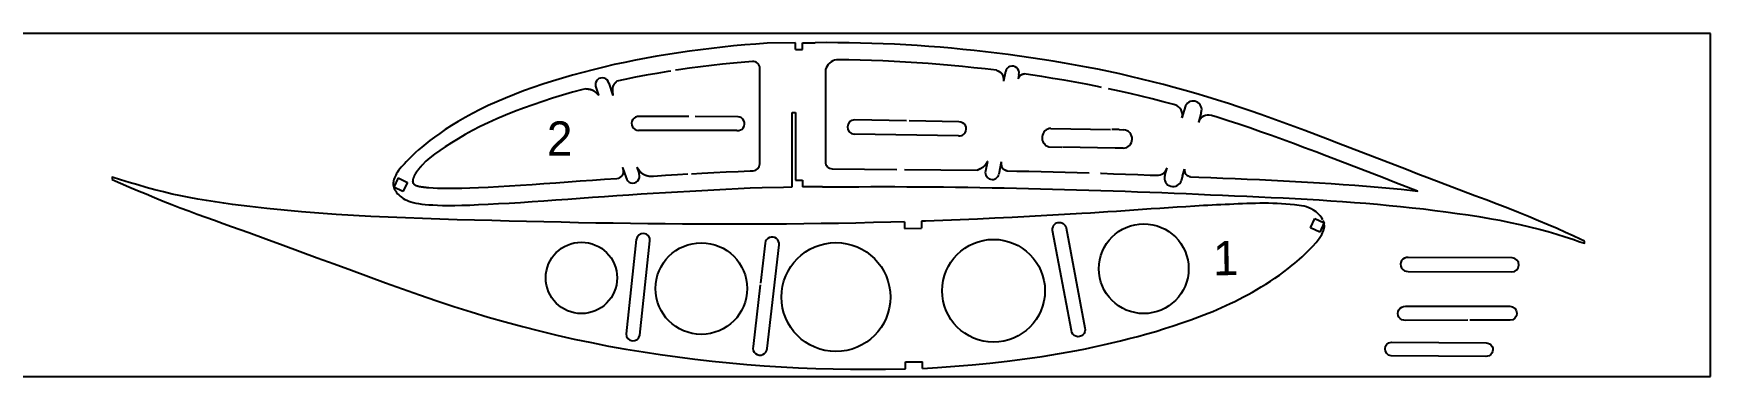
# Model space of a CAD drawing. Header units: millimetres. Extents: x 86 to 1086, y 46 to 146.
# Drawn here: x 596.7 to 1085.6, y 46.3 to 146.3 of the extents above; entities that cross this region are included whole.
import ezdxf

# ---------------------------------------------------------------- set-up
doc = ezdxf.new("R2010")
doc.units = ezdxf.units.MM
doc.layers.add('7', color=7, linetype='Continuous')
doc.styles.add('样式_4', font='txt', dxfattribs={"height": 10})

msp = doc.modelspace()

# ---------------------------------------------------------------- linework, layer by layer
for p, q in [((1085.55, 146.31), (85.58, 146.31)), ((818.85, 141.64), (818.85, 143.64)), ((820.85, 141.64), (820.85, 143.64)), ((820.85, 143.64), (824.55, 143.64)), ((1085.55, 46.31), (1085.55, 146.31)), ((818.85, 141.64), (820.85, 141.64)), ((817.85, 101.56), (817.85, 123.24)), ((817.85, 123.24), (818.85, 123.24)), ((818.85, 123.24), (818.85, 103.57)), ((703.01, 104.2), (701.71, 101.49)), ((818.85, 103.57), (820.85, 103.57)), ((820.85, 103.57), (820.85, 101.57)), ((815.37, 101.52), (817.85, 101.57)), ((826.74, 101.57), (820.85, 101.58)), ((850.58, 91.44), (850.59, 89.48)), ((850.59, 89.48), (855.59, 89.52)), ((855.57, 91.58), (855.59, 89.52)), ((850.86, 50.59), (855.86, 50.62)), ((850.87, 48.57), (850.86, 50.59)), ((855.87, 48.62), (855.86, 50.62)), ((85.55, 46.31), (1085.55, 46.31))]:
    msp.add_line(p, q)
at = {"color": 0}
for p, q in [((880.05, 135.22), (879.49, 132.42)), ((883.96, 134.39), (883.71, 133.12)), ((760.55, 130.94), (761.41, 128.35)), ((764.42, 131.86), (765.63, 128.24)), ((801.77, 118.01), (773.12, 118.04)), ((787.71, 122.1), (773.28, 122.14)), ((802.13, 122.06), (789.6, 122.09)), ((851.24, 120.82), (836.04, 121.1)), ((866.43, 120.54), (852, 120.81)), ((866.31, 116.44), (835.92, 117)), ((874.77, 108.97), (874.2, 106.15)), ((878.83, 108.9), (878.11, 105.32)), ((703.01, 104.2), (705.71, 102.9)), ((705.71, 102.9), (704.42, 100.2)), ((768.42, 107.29), (769.44, 104.24)), ((772.6, 107.36), (773.27, 105.35)), ((704.42, 100.2), (701.71, 101.49))]:
    msp.add_line(p, q, dxfattribs=at)
at = {"color": 7}
for p, q in [((932.52, 125.25), (931.5, 121.76)), ((937.11, 123.28), (936.3, 120.39)), ((913.21, 118.28), (911.02, 118.32)), ((892.73, 113.29), (896.43, 113.22)), ((914.39, 112.86), (912, 112.91)), ((926.51, 104.87), (927.18, 107.12)), ((931.66, 104.67), (932.27, 106.73))]:
    msp.add_line(p, q, dxfattribs=at)
at = {"color": 3}
for p, q in [((968.98, 89.68), (970.25, 92.4)), ((971.69, 88.41), (968.98, 89.68)), ((970.25, 92.4), (972.97, 91.12)), ((972.95, 91.16), (971.66, 88.42))]:
    msp.add_line(p, q, dxfattribs=at)
for points in [[(772.44, 86.21), (769.47, 58.72, 0.901358), (773.45, 58.34), (776.42, 85.83, 1), (772.43, 86.18)], [(893.8, 88.82, -1), (897.72, 89.63), (903.19, 60.49, -1.103481), (899.26, 59.71), (893.8, 88.85)], [(808.57, 73.05), (806.48, 55.02, 1.103481), (810.54, 54.5), (814.05, 84.69)], [(814.04, 84.65, 1), (809.98, 85.21), (808.63, 73.55)], [(1027.62, 76.82, 1), (1027.73, 80.9), (997.48, 81.02, 1.103481), (997.42, 76.94), (1027.66, 76.82)], [(1014.87, 62.68), (996.72, 62.67, -1.103481), (996.67, 66.77), (1027.07, 66.78)], [(1027.03, 66.78, -1), (1027.12, 62.68), (1015.38, 62.68)], [(1020.1, 52.13), (992.45, 52.34, -0.901358), (992.53, 56.34), (1020.18, 56.13, -1), (1020.07, 52.13)]]:
    msp.add_lwpolyline(points, format="xyb", dxfattribs=at)
at = {"color": 0}
for points in [[(766.73, 132.39, 0), (766.71, 132.37, 0), (766.69, 132.35, 0), (766.67, 132.33, 0), (766.65, 132.31, 0), (766.63, 132.28, 0), (766.61, 132.26, 0), (766.59, 132.24, 0), (766.57, 132.22, 0), (766.55, 132.2, 0), (766.53, 132.18, 0), (766.51, 132.16, 0), (766.49, 132.14, 0), (766.47, 132.11, 0), (766.45, 132.09, 0), (766.43, 132.07, 0), (766.41, 132.05, 0), (766.39, 132.03, 0), (766.37, 132.01, 0), (766.35, 131.99, 0), (766.33, 131.96, 0), (766.31, 131.94, 0), (766.29, 131.92, 0), (766.27, 131.9, 0), (766.25, 131.88, 0), (766.23, 131.86, 0), (766.21, 131.83, 0), (766.19, 131.81, 0), (766.18, 131.79, 0), (766.16, 131.77, 0), (766.14, 131.75, 0), (766.12, 131.72, 0), (766.1, 131.7, 0), (766.09, 131.68, 0), (766.07, 131.66, 0), (766.05, 131.64, 0), (766.03, 131.61, 0), (766.02, 131.59, 0), (766, 131.57, 0), (765.98, 131.55, 0), (765.97, 131.52, 0), (765.95, 131.5, 0), (765.93, 131.48, 0), (765.92, 131.45, 0), (765.9, 131.43, 0), (765.89, 131.41, 0), (765.87, 131.39, 0), (765.86, 131.36, 0), (765.84, 131.34, 0), (765.83, 131.32, 0), (765.81, 131.29, 0), (765.8, 131.27, 0), (765.79, 131.24, 0), (765.77, 131.22, 0), (765.76, 131.2, 0), (765.75, 131.17, 0), (765.74, 131.15, 0), (765.72, 131.12, 0), (765.71, 131.1, 0), (765.7, 131.08, 0), (765.69, 131.05, 0), (765.68, 131.03, 0), (765.67, 131, 0), (765.66, 130.98, 0), (765.65, 130.95, 0), (765.64, 130.93, 0), (765.63, 130.9, 0), (765.62, 130.88, 0), (765.61, 130.85, 0), (765.6, 130.82, 0), (765.6, 130.8, 0), (765.59, 130.77, 0), (765.58, 130.75, 0), (765.57, 130.72, 0), (765.57, 130.69, 0), (765.56, 130.67, 0), (765.55, 130.64, 0), (765.55, 130.62, 0), (765.54, 130.59, 0), (765.53, 130.56, 0), (765.53, 130.54, 0), (765.52, 130.51, 0), (765.52, 130.48, 0), (765.51, 130.46, 0), (765.51, 130.43, 0), (765.51, 130.4, 0), (765.5, 130.37, 0), (765.5, 130.35, 0), (765.49, 130.32, 0), (765.49, 130.29, 0), (765.49, 130.26, 0), (765.49, 130.24, 0), (765.48, 130.21, 0), (765.48, 130.18, 0), (765.48, 130.15, 0), (765.48, 130.13, 0), (765.47, 130.1, 0), (765.47, 130.07, 0), (765.47, 130.04, 0), (765.47, 130.01, 0), (765.47, 129.99, 0), (765.47, 129.96, 0), (765.47, 129.93, 0), (765.47, 129.9, 0), (765.47, 129.87, 0), (765.47, 129.84, 0), (765.47, 129.81, 0), (765.47, 129.79, 0), (765.47, 129.76, 0), (765.47, 129.73, 0), (765.47, 129.7, 0), (765.47, 129.67, 0), (765.47, 129.64, 0), (765.47, 129.61, 0), (765.47, 129.58, 0), (765.47, 129.55, 0), (765.47, 129.52, 0), (765.48, 129.5, 0), (765.48, 129.47, 0), (765.48, 129.44, 0), (765.48, 129.41, 0), (765.48, 129.38, 0), (765.49, 129.35, 0), (765.49, 129.32, 0), (765.49, 129.29, 0), (765.49, 129.26, 0), (765.5, 129.23, 0), (765.5, 129.2, 0), (765.5, 129.17, 0), (765.5, 129.14, 0), (765.51, 129.11, 0), (765.51, 129.08, 0), (765.51, 129.05, 0), (765.52, 129.02, 0), (765.52, 128.99, 0), (765.52, 128.96, 0), (765.53, 128.93, 0), (765.53, 128.9, 0), (765.53, 128.87, 0), (765.54, 128.84, 0), (765.54, 128.81, 0), (765.55, 128.78, 0), (765.55, 128.75, 0), (765.55, 128.72, 0), (765.56, 128.69, 0), (765.56, 128.66, 0), (765.57, 128.63, 0), (765.57, 128.6, 0), (765.58, 128.57, 0), (765.58, 128.54, 0), (765.58, 128.51, 0), (765.59, 128.48, 0), (765.59, 128.45, 0), (765.6, 128.42, 0), (765.6, 128.39, 0), (765.61, 128.36, 0), (765.61, 128.33, 0), (765.61, 128.3, 0), (765.62, 128.27, 0), (765.62, 128.24, 0)], [(877.44, 135.59, 0), (877.47, 135.58, 0), (877.49, 135.57, 0), (877.52, 135.56, 0), (877.54, 135.55, 0), (877.57, 135.54, 0), (877.59, 135.52, 0), (877.62, 135.51, 0), (877.64, 135.5, 0), (877.67, 135.49, 0), (877.69, 135.48, 0), (877.72, 135.47, 0), (877.74, 135.46, 0), (877.77, 135.44, 0), (877.79, 135.43, 0), (877.82, 135.42, 0), (877.84, 135.41, 0), (877.87, 135.4, 0), (877.89, 135.39, 0), (877.92, 135.37, 0), (877.94, 135.36, 0), (877.97, 135.35, 0), (877.99, 135.34, 0), (878.02, 135.33, 0), (878.04, 135.31, 0), (878.06, 135.3, 0), (878.09, 135.29, 0), (878.11, 135.28, 0), (878.14, 135.27, 0), (878.16, 135.25, 0), (878.18, 135.24, 0), (878.21, 135.23, 0), (878.23, 135.22, 0), (878.24, 135.2, 0), (878.27, 135.19, 0), (878.29, 135.18, 0), (878.31, 135.16, 0), (878.33, 135.15, 0), (878.36, 135.14, 0), (878.38, 135.12, 0), (878.4, 135.11, 0), (878.42, 135.1, 0), (878.45, 135.08, 0), (878.47, 135.07, 0), (878.49, 135.05, 0), (878.51, 135.04, 0), (878.53, 135.03, 0), (878.55, 135.01, 0), (878.57, 135, 0), (878.59, 134.98, 0), (878.61, 134.97, 0), (878.63, 134.95, 0), (878.65, 134.94, 0), (878.67, 134.92, 0), (878.69, 134.91, 0), (878.71, 134.89, 0), (878.73, 134.87, 0), (878.75, 134.86, 0), (878.77, 134.84, 0), (878.79, 134.83, 0), (878.8, 134.81, 0), (878.82, 134.79, 0), (878.84, 134.78, 0), (878.86, 134.76, 0), (878.87, 134.74, 0), (878.89, 134.72, 0), (878.9, 134.71, 0), (878.91, 134.69, 0), (878.93, 134.67, 0), (878.95, 134.65, 0), (878.96, 134.63, 0), (878.98, 134.62, 0), (878.99, 134.6, 0), (879, 134.58, 0), (879.02, 134.56, 0), (879.03, 134.54, 0), (879.05, 134.52, 0), (879.06, 134.5, 0), (879.07, 134.48, 0), (879.09, 134.46, 0), (879.1, 134.44, 0), (879.11, 134.42, 0), (879.12, 134.4, 0), (879.13, 134.38, 0), (879.15, 134.35, 0), (879.16, 134.33, 0), (879.17, 134.31, 0), (879.18, 134.29, 0), (879.19, 134.27, 0), (879.2, 134.25, 0), (879.21, 134.22, 0), (879.21, 134.2, 0), (879.22, 134.18, 0), (879.23, 134.16, 0), (879.24, 134.13, 0), (879.25, 134.11, 0), (879.26, 134.09, 0), (879.26, 134.06, 0), (879.27, 134.04, 0), (879.28, 134.02, 0), (879.29, 133.99, 0), (879.3, 133.97, 0), (879.3, 133.94, 0), (879.31, 133.92, 0), (879.32, 133.9, 0), (879.32, 133.87, 0), (879.33, 133.85, 0), (879.34, 133.82, 0), (879.34, 133.8, 0), (879.35, 133.77, 0), (879.36, 133.75, 0), (879.36, 133.72, 0), (879.36, 133.7, 0), (879.36, 133.67, 0), (879.37, 133.65, 0), (879.37, 133.62, 0), (879.38, 133.59, 0), (879.38, 133.57, 0), (879.39, 133.54, 0), (879.39, 133.52, 0), (879.4, 133.49, 0), (879.4, 133.46, 0), (879.41, 133.44, 0), (879.41, 133.41, 0), (879.42, 133.38, 0), (879.42, 133.36, 0), (879.42, 133.33, 0), (879.43, 133.3, 0), (879.43, 133.28, 0), (879.43, 133.25, 0), (879.43, 133.22, 0), (879.43, 133.2, 0), (879.43, 133.17, 0), (879.44, 133.14, 0), (879.44, 133.11, 0), (879.44, 133.09, 0), (879.45, 133.06, 0), (879.45, 133.03, 0), (879.45, 133, 0), (879.45, 132.98, 0), (879.46, 132.95, 0), (879.46, 132.92, 0), (879.46, 132.89, 0), (879.46, 132.87, 0), (879.47, 132.84, 0), (879.47, 132.81, 0), (879.47, 132.78, 0), (879.47, 132.76, 0), (879.47, 132.73, 0), (879.47, 132.7, 0), (879.47, 132.67, 0), (879.47, 132.64, 0), (879.47, 132.61, 0), (879.48, 132.59, 0), (879.48, 132.56, 0), (879.48, 132.53, 0), (879.48, 132.5, 0), (879.48, 132.47, 0), (879.49, 132.45, 0), (879.49, 132.42, 0)], [(885.53, 134.51, 0), (885.51, 134.51, 0), (885.5, 134.51, 0), (885.48, 134.5, 0), (885.47, 134.5, 0), (885.45, 134.5, 0), (885.44, 134.49, 0), (885.42, 134.49, 0), (885.41, 134.49, 0), (885.39, 134.48, 0), (885.38, 134.48, 0), (885.36, 134.47, 0), (885.35, 134.47, 0), (885.33, 134.47, 0), (885.32, 134.46, 0), (885.3, 134.46, 0), (885.29, 134.46, 0), (885.27, 134.45, 0), (885.26, 134.45, 0), (885.24, 134.44, 0), (885.23, 134.44, 0), (885.21, 134.44, 0), (885.2, 134.43, 0), (885.18, 134.43, 0), (885.17, 134.42, 0), (885.15, 134.42, 0), (885.14, 134.42, 0), (885.12, 134.41, 0), (885.11, 134.41, 0), (885.09, 134.4, 0), (885.08, 134.4, 0), (885.06, 134.39, 0), (885.05, 134.39, 0), (885.03, 134.38, 0), (885.02, 134.38, 0), (885, 134.38, 0), (884.99, 134.37, 0), (884.97, 134.37, 0), (884.96, 134.36, 0), (884.95, 134.36, 0), (884.93, 134.35, 0), (884.92, 134.35, 0), (884.9, 134.34, 0), (884.89, 134.34, 0), (884.87, 134.33, 0), (884.86, 134.33, 0), (884.85, 134.32, 0), (884.83, 134.32, 0), (884.82, 134.31, 0), (884.8, 134.3, 0), (884.79, 134.3, 0), (884.78, 134.29, 0), (884.76, 134.29, 0), (884.75, 134.28, 0), (884.74, 134.28, 0), (884.72, 134.27, 0), (884.71, 134.26, 0), (884.7, 134.26, 0), (884.68, 134.25, 0), (884.67, 134.24, 0), (884.66, 134.24, 0), (884.64, 134.23, 0), (884.63, 134.22, 0), (884.62, 134.22, 0), (884.61, 134.21, 0), (884.59, 134.2, 0), (884.58, 134.2, 0), (884.57, 134.19, 0), (884.56, 134.18, 0), (884.54, 134.17, 0), (884.53, 134.17, 0), (884.51, 134.16, 0), (884.5, 134.15, 0), (884.49, 134.14, 0), (884.47, 134.14, 0), (884.46, 134.13, 0), (884.45, 134.12, 0), (884.44, 134.11, 0), (884.43, 134.1, 0), (884.42, 134.09, 0), (884.4, 134.09, 0), (884.39, 134.08, 0), (884.38, 134.07, 0), (884.37, 134.06, 0), (884.36, 134.05, 0), (884.35, 134.04, 0), (884.34, 134.03, 0), (884.33, 134.02, 0), (884.32, 134.01, 0), (884.31, 134, 0), (884.3, 133.99, 0), (884.29, 133.98, 0), (884.28, 133.97, 0), (884.27, 133.96, 0), (884.26, 133.95, 0), (884.25, 133.94, 0), (884.24, 133.93, 0), (884.23, 133.92, 0), (884.22, 133.91, 0), (884.21, 133.9, 0), (884.2, 133.88, 0), (884.19, 133.87, 0), (884.18, 133.86, 0), (884.17, 133.85, 0), (884.16, 133.84, 0), (884.15, 133.83, 0), (884.14, 133.82, 0), (884.13, 133.8, 0), (884.12, 133.79, 0), (884.12, 133.78, 0), (884.11, 133.77, 0), (884.1, 133.76, 0), (884.09, 133.75, 0), (884.08, 133.73, 0), (884.07, 133.72, 0), (884.06, 133.71, 0), (884.05, 133.7, 0), (884.05, 133.68, 0), (884.04, 133.67, 0), (884.02, 133.66, 0), (884.01, 133.65, 0), (884, 133.63, 0), (883.99, 133.62, 0), (883.99, 133.61, 0), (883.98, 133.6, 0), (883.97, 133.58, 0), (883.96, 133.57, 0), (883.95, 133.56, 0), (883.95, 133.54, 0), (883.94, 133.53, 0), (883.93, 133.52, 0), (883.92, 133.5, 0), (883.92, 133.49, 0), (883.91, 133.48, 0), (883.9, 133.46, 0), (883.89, 133.45, 0), (883.88, 133.44, 0), (883.88, 133.42, 0), (883.87, 133.41, 0), (883.86, 133.4, 0), (883.85, 133.38, 0), (883.85, 133.37, 0), (883.84, 133.36, 0), (883.83, 133.34, 0), (883.82, 133.33, 0), (883.82, 133.32, 0), (883.81, 133.3, 0), (883.8, 133.29, 0), (883.79, 133.27, 0), (883.79, 133.26, 0), (883.78, 133.25, 0), (883.77, 133.23, 0), (883.77, 133.22, 0), (883.76, 133.21, 0), (883.75, 133.19, 0), (883.73, 133.18, 0), (883.73, 133.16, 0), (883.72, 133.15, 0), (883.71, 133.14, 0), (883.7, 133.12, 0)], [(757.74, 130.22, 0), (757.77, 130.21, 0), (757.8, 130.21, 0), (757.82, 130.21, 0), (757.85, 130.2, 0), (757.88, 130.2, 0), (757.91, 130.2, 0), (757.93, 130.2, 0), (757.96, 130.19, 0), (757.99, 130.19, 0), (758.02, 130.19, 0), (758.04, 130.18, 0), (758.07, 130.18, 0), (758.1, 130.18, 0), (758.13, 130.17, 0), (758.15, 130.17, 0), (758.18, 130.17, 0), (758.21, 130.16, 0), (758.23, 130.16, 0), (758.26, 130.16, 0), (758.29, 130.15, 0), (758.32, 130.15, 0), (758.34, 130.14, 0), (758.37, 130.14, 0), (758.4, 130.14, 0), (758.42, 130.13, 0), (758.45, 130.13, 0), (758.48, 130.12, 0), (758.51, 130.12, 0), (758.53, 130.12, 0), (758.56, 130.11, 0), (758.59, 130.11, 0), (758.61, 130.1, 0), (758.64, 130.1, 0), (758.67, 130.09, 0), (758.69, 130.09, 0), (758.72, 130.08, 0), (758.75, 130.08, 0), (758.77, 130.07, 0), (758.8, 130.07, 0), (758.83, 130.06, 0), (758.85, 130.06, 0), (758.88, 130.05, 0), (758.9, 130.05, 0), (758.93, 130.04, 0), (758.96, 130.04, 0), (758.98, 130.03, 0), (759.01, 130.02, 0), (759.03, 130.02, 0), (759.06, 130.01, 0), (759.09, 130.01, 0), (759.11, 130, 0), (759.14, 129.99, 0), (759.16, 129.99, 0), (759.19, 129.98, 0), (759.21, 129.97, 0), (759.24, 129.96, 0), (759.26, 129.96, 0), (759.29, 129.95, 0), (759.31, 129.94, 0), (759.34, 129.93, 0), (759.36, 129.92, 0), (759.39, 129.92, 0), (759.41, 129.91, 0), (759.44, 129.9, 0), (759.46, 129.89, 0), (759.49, 129.88, 0), (759.51, 129.87, 0), (759.54, 129.86, 0), (759.56, 129.85, 0), (759.58, 129.84, 0), (759.61, 129.83, 0), (759.63, 129.82, 0), (759.66, 129.81, 0), (759.68, 129.8, 0), (759.7, 129.79, 0), (759.73, 129.78, 0), (759.75, 129.77, 0), (759.77, 129.76, 0), (759.8, 129.75, 0), (759.82, 129.73, 0), (759.84, 129.72, 0), (759.87, 129.71, 0), (759.89, 129.7, 0), (759.91, 129.69, 0), (759.93, 129.67, 0), (759.96, 129.66, 0), (759.98, 129.65, 0), (760, 129.63, 0), (760.02, 129.62, 0), (760.04, 129.61, 0), (760.07, 129.59, 0), (760.09, 129.58, 0), (760.11, 129.56, 0), (760.13, 129.55, 0), (760.15, 129.53, 0), (760.17, 129.52, 0), (760.2, 129.5, 0), (760.22, 129.49, 0), (760.24, 129.47, 0), (760.26, 129.46, 0), (760.28, 129.44, 0), (760.3, 129.43, 0), (760.32, 129.41, 0), (760.34, 129.39, 0), (760.36, 129.38, 0), (760.38, 129.36, 0), (760.41, 129.34, 0), (760.43, 129.33, 0), (760.45, 129.31, 0), (760.47, 129.29, 0), (760.49, 129.28, 0), (760.51, 129.26, 0), (760.53, 129.24, 0), (760.55, 129.22, 0), (760.57, 129.21, 0), (760.59, 129.19, 0), (760.61, 129.17, 0), (760.63, 129.15, 0), (760.65, 129.13, 0), (760.67, 129.12, 0), (760.69, 129.1, 0), (760.71, 129.08, 0), (760.73, 129.06, 0), (760.75, 129.04, 0), (760.77, 129.02, 0), (760.78, 129, 0), (760.8, 128.99, 0), (760.82, 128.97, 0), (760.84, 128.95, 0), (760.86, 128.93, 0), (760.88, 128.91, 0), (760.9, 128.89, 0), (760.92, 128.87, 0), (760.94, 128.85, 0), (760.96, 128.83, 0), (760.98, 128.81, 0), (761, 128.79, 0), (761.02, 128.77, 0), (761.03, 128.75, 0), (761.05, 128.73, 0), (761.07, 128.71, 0), (761.09, 128.69, 0), (761.11, 128.67, 0), (761.13, 128.65, 0), (761.15, 128.63, 0), (761.17, 128.61, 0), (761.19, 128.59, 0), (761.2, 128.57, 0), (761.22, 128.55, 0), (761.24, 128.53, 0), (761.26, 128.51, 0), (761.28, 128.49, 0), (761.3, 128.47, 0), (761.32, 128.45, 0), (761.34, 128.43, 0), (761.35, 128.41, 0), (761.37, 128.39, 0), (761.39, 128.37, 0), (761.41, 128.35, 0)], [(709.96, 107.9, 0), (709.93, 107.87, 0), (709.89, 107.83, 0), (709.86, 107.79, 0), (709.82, 107.75, 0), (709.79, 107.71, 0), (709.75, 107.67, 0), (709.72, 107.63, 0), (709.68, 107.59, 0), (709.65, 107.56, 0), (709.61, 107.52, 0), (709.58, 107.48, 0), (709.55, 107.44, 0), (709.51, 107.4, 0), (709.48, 107.36, 0), (709.44, 107.32, 0), (709.41, 107.28, 0), (709.37, 107.24, 0), (709.34, 107.2, 0), (709.3, 107.16, 0), (709.27, 107.12, 0), (709.24, 107.08, 0), (709.2, 107.04, 0), (709.17, 107, 0), (709.14, 106.96, 0), (709.1, 106.92, 0), (709.07, 106.88, 0), (709.03, 106.84, 0), (709, 106.8, 0), (708.97, 106.76, 0), (708.94, 106.72, 0), (708.9, 106.68, 0), (708.87, 106.64, 0), (708.84, 106.6, 0), (708.8, 106.56, 0), (708.77, 106.52, 0), (708.74, 106.48, 0), (708.71, 106.44, 0), (708.68, 106.39, 0), (708.64, 106.35, 0), (708.61, 106.31, 0), (708.58, 106.27, 0), (708.55, 106.23, 0), (708.52, 106.18, 0), (708.49, 106.14, 0), (708.46, 106.1, 0), (708.43, 106.05, 0), (708.4, 106.01, 0), (708.37, 105.97, 0), (708.34, 105.92, 0), (708.31, 105.88, 0), (708.28, 105.84, 0), (708.25, 105.79, 0), (708.22, 105.75, 0), (708.19, 105.7, 0), (708.16, 105.66, 0), (708.14, 105.61, 0), (708.11, 105.57, 0), (708.08, 105.52, 0), (708.05, 105.48, 0), (708.03, 105.43, 0), (708, 105.38, 0), (707.97, 105.34, 0), (707.95, 105.29, 0), (707.92, 105.24, 0), (707.89, 105.19, 0), (707.87, 105.15, 0), (707.84, 105.1, 0), (707.82, 105.05, 0), (707.79, 105, 0), (707.77, 104.95, 0), (707.75, 104.9, 0), (707.72, 104.86, 0), (707.7, 104.81, 0), (707.67, 104.76, 0), (707.65, 104.71, 0), (707.63, 104.65, 0), (707.61, 104.6, 0), (707.59, 104.55, 0), (707.56, 104.5, 0), (707.54, 104.45, 0), (707.52, 104.4, 0), (707.5, 104.34, 0), (707.48, 104.29, 0), (707.46, 104.24, 0), (707.44, 104.19, 0), (707.42, 104.13, 0), (707.41, 104.08, 0), (707.39, 104.02, 0), (707.37, 103.97, 0), (707.36, 103.92, 0), (707.34, 103.86, 0), (707.33, 103.81, 0), (707.31, 103.76, 0), (707.3, 103.71, 0), (707.29, 103.65, 0), (707.28, 103.6, 0), (707.27, 103.55, 0), (707.26, 103.5, 0), (707.26, 103.45, 0), (707.25, 103.4, 0), (707.25, 103.35, 0), (707.25, 103.3, 0), (707.24, 103.25, 0), (707.24, 103.2, 0), (707.25, 103.16, 0), (707.25, 103.11, 0), (707.25, 103.07, 0), (707.26, 103.02, 0), (707.27, 102.98, 0), (707.28, 102.94, 0), (707.29, 102.9, 0), (707.3, 102.86, 0), (707.32, 102.82, 0), (707.33, 102.78, 0), (707.35, 102.74, 0), (707.37, 102.71, 0), (707.39, 102.67, 0), (707.41, 102.63, 0), (707.43, 102.6, 0), (707.46, 102.57, 0), (707.48, 102.53, 0), (707.51, 102.5, 0), (707.54, 102.47, 0), (707.56, 102.44, 0), (707.6, 102.41, 0), (707.63, 102.38, 0), (707.66, 102.35, 0), (707.69, 102.32, 0), (707.73, 102.29, 0), (707.77, 102.27, 0), (707.8, 102.24, 0), (707.84, 102.22, 0), (707.88, 102.19, 0), (707.92, 102.17, 0), (707.96, 102.14, 0), (708.01, 102.12, 0), (708.05, 102.1, 0), (708.1, 102.07, 0), (708.14, 102.05, 0), (708.19, 102.03, 0), (708.24, 102.01, 0), (708.29, 101.99, 0), (708.34, 101.97, 0), (708.39, 101.95, 0), (708.44, 101.94, 0), (708.49, 101.92, 0), (708.54, 101.9, 0), (708.6, 101.88, 0), (708.65, 101.87, 0), (708.71, 101.85, 0), (708.77, 101.84, 0), (708.82, 101.82, 0), (708.88, 101.81, 0), (708.94, 101.79, 0), (709, 101.78, 0), (709.06, 101.76, 0), (709.12, 101.75, 0), (709.18, 101.74, 0), (709.24, 101.73, 0), (709.31, 101.71, 0), (709.37, 101.7, 0), (709.43, 101.69, 0), (709.5, 101.68, 0), (709.56, 101.67, 0), (709.63, 101.66, 0), (709.69, 101.65, 0), (709.76, 101.64, 0), (709.83, 101.63, 0), (709.89, 101.62, 0), (709.96, 101.61, 0), (710.03, 101.6, 0), (710.1, 101.59, 0), (710.16, 101.58, 0), (710.23, 101.57, 0), (710.3, 101.57, 0), (710.37, 101.56, 0), (710.44, 101.55, 0), (710.51, 101.54, 0), (710.58, 101.53, 0), (710.65, 101.53, 0), (710.72, 101.52, 0), (710.8, 101.51, 0), (710.87, 101.5, 0), (710.94, 101.5, 0), (711.01, 101.49, 0), (711.08, 101.48, 0), (711.15, 101.48, 0), (711.22, 101.47, 0), (711.3, 101.46, 0), (711.37, 101.46, 0), (711.44, 101.45, 0)], [(874.76, 108.97, 0), (874.75, 108.95, 0), (874.74, 108.93, 0), (874.73, 108.9, 0), (874.71, 108.88, 0), (874.7, 108.86, 0), (874.69, 108.84, 0), (874.68, 108.81, 0), (874.66, 108.79, 0), (874.65, 108.77, 0), (874.64, 108.75, 0), (874.63, 108.73, 0), (874.61, 108.7, 0), (874.6, 108.68, 0), (874.59, 108.66, 0), (874.58, 108.64, 0), (874.56, 108.61, 0), (874.54, 108.59, 0), (874.53, 108.57, 0), (874.52, 108.55, 0), (874.5, 108.53, 0), (874.49, 108.5, 0), (874.48, 108.48, 0), (874.47, 108.46, 0), (874.45, 108.44, 0), (874.44, 108.42, 0), (874.43, 108.4, 0), (874.41, 108.37, 0), (874.4, 108.35, 0), (874.39, 108.33, 0), (874.37, 108.31, 0), (874.36, 108.29, 0), (874.35, 108.27, 0), (874.33, 108.25, 0), (874.32, 108.22, 0), (874.31, 108.2, 0), (874.29, 108.18, 0), (874.28, 108.16, 0), (874.26, 108.14, 0), (874.25, 108.12, 0), (874.23, 108.1, 0), (874.21, 108.08, 0), (874.2, 108.06, 0), (874.18, 108.04, 0), (874.17, 108.02, 0), (874.15, 108, 0), (874.14, 107.98, 0), (874.13, 107.96, 0), (874.11, 107.94, 0), (874.1, 107.92, 0), (874.08, 107.9, 0), (874.07, 107.88, 0), (874.05, 107.86, 0), (874.03, 107.84, 0), (874.02, 107.82, 0), (874, 107.81, 0), (873.99, 107.79, 0), (873.97, 107.77, 0), (873.96, 107.75, 0), (873.94, 107.73, 0), (873.92, 107.71, 0), (873.91, 107.7, 0), (873.89, 107.68, 0), (873.87, 107.66, 0), (873.86, 107.64, 0), (873.84, 107.63, 0), (873.81, 107.61, 0), (873.79, 107.59, 0), (873.78, 107.57, 0), (873.76, 107.56, 0), (873.74, 107.54, 0), (873.72, 107.52, 0), (873.71, 107.51, 0), (873.69, 107.49, 0), (873.67, 107.48, 0), (873.65, 107.46, 0), (873.63, 107.44, 0), (873.61, 107.43, 0), (873.59, 107.41, 0), (873.58, 107.4, 0), (873.56, 107.38, 0), (873.54, 107.37, 0), (873.52, 107.35, 0), (873.5, 107.34, 0), (873.48, 107.32, 0), (873.46, 107.31, 0), (873.44, 107.29, 0), (873.42, 107.28, 0), (873.4, 107.26, 0), (873.38, 107.25, 0), (873.36, 107.23, 0), (873.34, 107.22, 0), (873.32, 107.21, 0), (873.3, 107.19, 0), (873.28, 107.18, 0), (873.26, 107.16, 0), (873.24, 107.15, 0), (873.22, 107.14, 0), (873.18, 107.12, 0), (873.16, 107.11, 0), (873.14, 107.1, 0), (873.12, 107.09, 0), (873.1, 107.07, 0), (873.08, 107.06, 0), (873.06, 107.05, 0), (873.04, 107.03, 0), (873.01, 107.02, 0), (872.99, 107.01, 0), (872.97, 107, 0), (872.95, 106.98, 0), (872.93, 106.97, 0), (872.9, 106.96, 0), (872.88, 106.95, 0), (872.86, 106.93, 0), (872.84, 106.92, 0), (872.82, 106.91, 0), (872.79, 106.9, 0), (872.77, 106.89, 0), (872.75, 106.88, 0), (872.73, 106.86, 0), (872.7, 106.85, 0), (872.68, 106.84, 0), (872.66, 106.83, 0), (872.64, 106.82, 0), (872.61, 106.81, 0), (872.59, 106.8, 0), (872.57, 106.78, 0), (872.54, 106.77, 0), (872.52, 106.76, 0), (872.5, 106.75, 0), (872.47, 106.74, 0), (872.45, 106.73, 0), (872.43, 106.72, 0), (872.41, 106.71, 0), (872.38, 106.7, 0), (872.36, 106.68, 0), (872.34, 106.67, 0), (872.31, 106.66, 0), (872.29, 106.65, 0), (872.25, 106.64, 0), (872.23, 106.63, 0), (872.21, 106.62, 0), (872.18, 106.61, 0), (872.16, 106.6, 0), (872.14, 106.59, 0), (872.11, 106.58, 0), (872.09, 106.57, 0), (872.07, 106.56, 0), (872.04, 106.55, 0), (872.02, 106.54, 0), (872, 106.52, 0), (871.97, 106.51, 0), (871.95, 106.5, 0), (871.92, 106.49, 0), (871.9, 106.48, 0), (871.88, 106.47, 0), (871.85, 106.46, 0), (871.83, 106.45, 0), (871.81, 106.44, 0), (871.78, 106.43, 0)], [(878.83, 108.9, 0), (878.83, 108.88, 0), (878.83, 108.85, 0), (878.83, 108.83, 0), (878.83, 108.8, 0), (878.83, 108.78, 0), (878.83, 108.75, 0), (878.83, 108.73, 0), (878.83, 108.71, 0), (878.83, 108.68, 0), (878.83, 108.66, 0), (878.83, 108.63, 0), (878.83, 108.61, 0), (878.83, 108.58, 0), (878.83, 108.56, 0), (878.82, 108.53, 0), (878.82, 108.51, 0), (878.82, 108.48, 0), (878.82, 108.46, 0), (878.82, 108.44, 0), (878.82, 108.41, 0), (878.82, 108.39, 0), (878.82, 108.36, 0), (878.82, 108.34, 0), (878.82, 108.31, 0), (878.82, 108.29, 0), (878.82, 108.27, 0), (878.82, 108.24, 0), (878.82, 108.22, 0), (878.82, 108.2, 0), (878.83, 108.17, 0), (878.83, 108.15, 0), (878.83, 108.12, 0), (878.83, 108.1, 0), (878.83, 108.08, 0), (878.82, 108.05, 0), (878.83, 108.03, 0), (878.83, 108.01, 0), (878.83, 107.98, 0), (878.83, 107.96, 0), (878.84, 107.94, 0), (878.84, 107.92, 0), (878.84, 107.89, 0), (878.84, 107.87, 0), (878.85, 107.85, 0), (878.85, 107.83, 0), (878.85, 107.8, 0), (878.86, 107.78, 0), (878.86, 107.76, 0), (878.87, 107.74, 0), (878.87, 107.72, 0), (878.87, 107.7, 0), (878.88, 107.67, 0), (878.88, 107.65, 0), (878.89, 107.63, 0), (878.89, 107.61, 0), (878.9, 107.59, 0), (878.9, 107.57, 0), (878.9, 107.55, 0), (878.91, 107.53, 0), (878.91, 107.51, 0), (878.92, 107.49, 0), (878.92, 107.47, 0), (878.93, 107.45, 0), (878.94, 107.43, 0), (878.95, 107.41, 0), (878.95, 107.39, 0), (878.96, 107.37, 0), (878.97, 107.35, 0), (878.98, 107.33, 0), (878.99, 107.31, 0), (878.99, 107.3, 0), (879, 107.28, 0), (879.01, 107.26, 0), (879.02, 107.24, 0), (879.03, 107.22, 0), (879.04, 107.21, 0), (879.05, 107.19, 0), (879.06, 107.17, 0), (879.07, 107.16, 0), (879.09, 107.14, 0), (879.1, 107.12, 0), (879.11, 107.11, 0), (879.12, 107.09, 0), (879.13, 107.07, 0), (879.14, 107.06, 0), (879.15, 107.04, 0), (879.16, 107.03, 0), (879.18, 107.01, 0), (879.19, 107, 0), (879.2, 106.98, 0), (879.22, 106.97, 0), (879.23, 106.95, 0), (879.25, 106.94, 0), (879.26, 106.93, 0), (879.28, 106.91, 0), (879.29, 106.9, 0), (879.31, 106.89, 0), (879.33, 106.87, 0), (879.34, 106.86, 0), (879.36, 106.85, 0), (879.38, 106.83, 0), (879.39, 106.82, 0), (879.41, 106.81, 0), (879.43, 106.8, 0), (879.45, 106.78, 0), (879.46, 106.77, 0), (879.48, 106.76, 0), (879.5, 106.75, 0), (879.52, 106.74, 0), (879.54, 106.73, 0), (879.56, 106.71, 0), (879.57, 106.7, 0), (879.59, 106.69, 0), (879.61, 106.68, 0), (879.63, 106.67, 0), (879.65, 106.66, 0), (879.67, 106.65, 0), (879.69, 106.64, 0), (879.71, 106.63, 0), (879.73, 106.62, 0), (879.75, 106.61, 0), (879.78, 106.6, 0), (879.8, 106.59, 0), (879.82, 106.58, 0), (879.84, 106.57, 0), (879.85, 106.56, 0), (879.87, 106.55, 0), (879.89, 106.54, 0), (879.91, 106.53, 0), (879.94, 106.52, 0), (879.96, 106.51, 0), (879.98, 106.5, 0), (880, 106.49, 0), (880.02, 106.48, 0), (880.05, 106.48, 0), (880.07, 106.47, 0), (880.09, 106.46, 0), (880.11, 106.45, 0), (880.14, 106.44, 0), (880.16, 106.43, 0), (880.18, 106.42, 0), (880.2, 106.41, 0), (880.23, 106.41, 0), (880.25, 106.4, 0), (880.27, 106.39, 0), (880.3, 106.38, 0), (880.32, 106.37, 0), (880.34, 106.36, 0), (880.37, 106.36, 0), (880.39, 106.35, 0), (880.41, 106.34, 0), (880.44, 106.33, 0), (880.46, 106.32, 0), (880.48, 106.32, 0), (880.51, 106.31, 0), (880.53, 106.3, 0), (880.55, 106.29, 0), (880.58, 106.28, 0), (880.6, 106.27, 0)], [(768.42, 107.29, 0), (768.42, 107.27, 0), (768.43, 107.24, 0), (768.43, 107.22, 0), (768.44, 107.19, 0), (768.44, 107.17, 0), (768.45, 107.14, 0), (768.46, 107.11, 0), (768.46, 107.09, 0), (768.47, 107.06, 0), (768.47, 107.04, 0), (768.48, 107.01, 0), (768.48, 106.99, 0), (768.49, 106.96, 0), (768.49, 106.94, 0), (768.5, 106.91, 0), (768.5, 106.89, 0), (768.51, 106.86, 0), (768.51, 106.84, 0), (768.52, 106.81, 0), (768.52, 106.79, 0), (768.53, 106.76, 0), (768.53, 106.74, 0), (768.54, 106.71, 0), (768.54, 106.69, 0), (768.55, 106.66, 0), (768.55, 106.64, 0), (768.55, 106.62, 0), (768.56, 106.59, 0), (768.56, 106.57, 0), (768.57, 106.54, 0), (768.57, 106.52, 0), (768.57, 106.49, 0), (768.58, 106.47, 0), (768.58, 106.44, 0), (768.58, 106.42, 0), (768.59, 106.39, 0), (768.59, 106.37, 0), (768.59, 106.35, 0), (768.6, 106.32, 0), (768.6, 106.3, 0), (768.6, 106.27, 0), (768.6, 106.25, 0), (768.61, 106.23, 0), (768.61, 106.2, 0), (768.61, 106.18, 0), (768.61, 106.15, 0), (768.61, 106.13, 0), (768.62, 106.11, 0), (768.62, 106.08, 0), (768.62, 106.06, 0), (768.62, 106.04, 0), (768.62, 106.01, 0), (768.62, 105.99, 0), (768.62, 105.97, 0), (768.62, 105.94, 0), (768.62, 105.92, 0), (768.62, 105.9, 0), (768.62, 105.88, 0), (768.62, 105.85, 0), (768.62, 105.83, 0), (768.62, 105.81, 0), (768.62, 105.79, 0), (768.62, 105.76, 0), (768.61, 105.74, 0), (768.61, 105.72, 0), (768.61, 105.7, 0), (768.61, 105.68, 0), (768.61, 105.65, 0), (768.6, 105.63, 0), (768.6, 105.61, 0), (768.6, 105.59, 0), (768.59, 105.57, 0), (768.59, 105.55, 0), (768.58, 105.52, 0), (768.58, 105.5, 0), (768.58, 105.48, 0), (768.57, 105.46, 0), (768.57, 105.44, 0), (768.56, 105.42, 0), (768.55, 105.4, 0), (768.55, 105.38, 0), (768.54, 105.36, 0), (768.54, 105.34, 0), (768.53, 105.32, 0), (768.52, 105.3, 0), (768.51, 105.28, 0), (768.51, 105.26, 0), (768.5, 105.24, 0), (768.49, 105.22, 0), (768.48, 105.2, 0), (768.47, 105.18, 0), (768.46, 105.16, 0), (768.45, 105.14, 0), (768.44, 105.13, 0), (768.43, 105.11, 0), (768.42, 105.09, 0), (768.41, 105.07, 0), (768.4, 105.05, 0), (768.39, 105.03, 0), (768.38, 105.02, 0), (768.37, 105, 0), (768.35, 104.98, 0), (768.34, 104.96, 0), (768.33, 104.94, 0), (768.31, 104.93, 0), (768.3, 104.91, 0), (768.29, 104.89, 0), (768.27, 104.88, 0), (768.26, 104.86, 0), (768.24, 104.84, 0), (768.23, 104.82, 0), (768.21, 104.81, 0), (768.2, 104.79, 0), (768.18, 104.78, 0), (768.17, 104.76, 0), (768.15, 104.74, 0), (768.14, 104.73, 0), (768.12, 104.71, 0), (768.1, 104.69, 0), (768.09, 104.68, 0), (768.07, 104.66, 0), (768.05, 104.65, 0), (768.04, 104.63, 0), (768.02, 104.61, 0), (768, 104.6, 0), (767.98, 104.58, 0), (767.97, 104.57, 0), (767.95, 104.55, 0), (767.93, 104.54, 0), (767.91, 104.52, 0), (767.89, 104.51, 0), (767.87, 104.49, 0), (767.86, 104.48, 0), (767.84, 104.46, 0), (767.82, 104.45, 0), (767.8, 104.43, 0), (767.78, 104.42, 0), (767.76, 104.4, 0), (767.74, 104.39, 0), (767.72, 104.37, 0), (767.7, 104.36, 0), (767.68, 104.34, 0), (767.66, 104.33, 0), (767.64, 104.31, 0), (767.62, 104.3, 0), (767.6, 104.28, 0), (767.58, 104.27, 0), (767.56, 104.26, 0), (767.54, 104.24, 0), (767.52, 104.23, 0), (767.5, 104.21, 0), (767.48, 104.2, 0), (767.46, 104.18, 0), (767.44, 104.17, 0), (767.42, 104.15, 0), (767.4, 104.14, 0), (767.38, 104.13, 0), (767.36, 104.11, 0), (767.34, 104.1, 0)], [(772.6, 107.36, 0), (772.61, 107.34, 0), (772.63, 107.31, 0), (772.65, 107.29, 0), (772.67, 107.26, 0), (772.68, 107.23, 0), (772.7, 107.21, 0), (772.72, 107.18, 0), (772.73, 107.15, 0), (772.75, 107.13, 0), (772.77, 107.1, 0), (772.79, 107.08, 0), (772.8, 107.05, 0), (772.82, 107.02, 0), (772.84, 107, 0), (772.85, 106.97, 0), (772.87, 106.95, 0), (772.89, 106.92, 0), (772.91, 106.9, 0), (772.92, 106.87, 0), (772.94, 106.84, 0), (772.96, 106.82, 0), (772.98, 106.79, 0), (772.99, 106.77, 0), (773.01, 106.74, 0), (773.03, 106.72, 0), (773.05, 106.69, 0), (773.06, 106.67, 0), (773.08, 106.64, 0), (773.1, 106.62, 0), (773.12, 106.59, 0), (773.13, 106.57, 0), (773.15, 106.54, 0), (773.17, 106.52, 0), (773.19, 106.49, 0), (773.21, 106.47, 0), (773.23, 106.44, 0), (773.24, 106.42, 0), (773.26, 106.39, 0), (773.28, 106.37, 0), (773.3, 106.35, 0), (773.32, 106.32, 0), (773.34, 106.3, 0), (773.36, 106.28, 0), (773.37, 106.25, 0), (773.39, 106.23, 0), (773.41, 106.21, 0), (773.43, 106.18, 0), (773.45, 106.16, 0), (773.47, 106.14, 0), (773.49, 106.11, 0), (773.51, 106.09, 0), (773.53, 106.07, 0), (773.55, 106.05, 0), (773.57, 106.02, 0), (773.59, 106, 0), (773.61, 105.98, 0), (773.63, 105.96, 0), (773.65, 105.94, 0), (773.67, 105.92, 0), (773.69, 105.9, 0), (773.71, 105.87, 0), (773.73, 105.85, 0), (773.75, 105.83, 0), (773.77, 105.81, 0), (773.8, 105.79, 0), (773.82, 105.77, 0), (773.84, 105.75, 0), (773.86, 105.73, 0), (773.88, 105.71, 0), (773.9, 105.69, 0), (773.93, 105.68, 0), (773.95, 105.66, 0), (773.97, 105.64, 0), (773.99, 105.62, 0), (774.01, 105.6, 0), (774.04, 105.58, 0), (774.06, 105.57, 0), (774.08, 105.55, 0), (774.11, 105.53, 0), (774.13, 105.51, 0), (774.15, 105.5, 0), (774.18, 105.48, 0), (774.2, 105.46, 0), (774.22, 105.45, 0), (774.25, 105.43, 0), (774.27, 105.42, 0), (774.3, 105.4, 0), (774.32, 105.39, 0), (774.35, 105.37, 0), (774.37, 105.36, 0), (774.4, 105.34, 0), (774.42, 105.33, 0), (774.45, 105.31, 0), (774.47, 105.3, 0), (774.5, 105.29, 0), (774.53, 105.27, 0), (774.55, 105.26, 0), (774.58, 105.25, 0), (774.6, 105.23, 0), (774.63, 105.22, 0), (774.66, 105.21, 0), (774.68, 105.19, 0), (774.71, 105.18, 0), (774.74, 105.17, 0), (774.76, 105.16, 0), (774.79, 105.15, 0), (774.82, 105.14, 0), (774.85, 105.12, 0), (774.87, 105.11, 0), (774.9, 105.1, 0), (774.93, 105.09, 0), (774.96, 105.08, 0), (774.98, 105.07, 0), (775.01, 105.06, 0), (775.04, 105.05, 0), (775.07, 105.04, 0), (775.1, 105.03, 0), (775.13, 105.02, 0), (775.15, 105.01, 0), (775.18, 105, 0), (775.21, 104.99, 0), (775.24, 104.98, 0), (775.27, 104.97, 0), (775.3, 104.96, 0), (775.33, 104.95, 0), (775.36, 104.94, 0), (775.38, 104.93, 0), (775.41, 104.93, 0), (775.44, 104.92, 0), (775.47, 104.91, 0), (775.5, 104.9, 0), (775.53, 104.89, 0), (775.56, 104.88, 0), (775.59, 104.87, 0), (775.62, 104.87, 0), (775.65, 104.86, 0), (775.68, 104.85, 0), (775.71, 104.84, 0), (775.74, 104.83, 0), (775.77, 104.83, 0), (775.8, 104.82, 0), (775.83, 104.81, 0), (775.86, 104.8, 0), (775.89, 104.8, 0), (775.92, 104.79, 0), (775.95, 104.78, 0), (775.98, 104.77, 0), (776.01, 104.77, 0), (776.04, 104.76, 0), (776.07, 104.75, 0), (776.1, 104.74, 0), (776.13, 104.74, 0), (776.16, 104.73, 0), (776.19, 104.72, 0), (776.22, 104.71, 0), (776.25, 104.71, 0), (776.28, 104.7, 0), (776.31, 104.69, 0), (776.34, 104.69, 0)]]:
    msp.add_polyline3d(points, dxfattribs=at)
at = {"color": 3}
for centre, radius in [((920.35, 77.73), 13.08), ((756.44, 75.06), 10.4), ((791.39, 71.94), 13.35), ((830.63, 69.46), 15.88), ((876.58, 71.31), 14.98)]:
    msp.add_circle(centre, radius, dxfattribs=at)
at = {"color": 0}
for centre, radius, start, end in [((762.49, 131.4), 1.99, 13.4926, 193.4988), ((773.13, 120.09), 2.05, 85.5487, 269.8236), ((801.95, 120.03), 2.04, 264.9414, 84.9476), ((836, 119.05), 2.05, 87.7603, 267.7603), ((866.57, 118.49), 2.06, 262.6682, 93.9338), ((771.38, 104.72), 2, 194.0999, 18.3747), ((876.16, 105.75), 2, 167.4248, 347.4248)]:
    msp.add_arc(centre, radius, start, end, dxfattribs=at)
msp.add_arc((882.01, 134.81), 2, 347.9655, 169.2688)
at = {"color": 7}
for centre, radius, start, end in [((934.75, 124.1), 2.5, 340.8428, 152.8286), ((893.42, 115.92), 2.72, 92.4853, 255.2163), ((914.29, 115.56), 2.7, 272.094, 85.6339), ((928.91, 104.17), 2.5, 163.5643, 343.5643), ((934.1, 106.42), 1.85, 170.5424, 267.6169)]:
    msp.add_arc(centre, radius, start, end, dxfattribs=at)
at = {"layer": '7', "linetype": 'Continuous'}
for points in [[(818.85, 143.62), (810.58, 143.47), (807.32, 143.24), (804.06, 142.97), (800.81, 142.68), (797.57, 142.35), (794.34, 141.99), (791.13, 141.6), (787.94, 141.18), (784.76, 140.72), (781.59, 140.23), (778.44, 139.7), (775.3, 139.14), (772.18, 138.54), (769.08, 137.9), (765.99, 137.23), (762.93, 136.52), (759.88, 135.77), (756.86, 134.99), (753.87, 134.17), (750.92, 133.32), (748, 132.43), (745.14, 131.52), (742.33, 130.56), (739.57, 129.57), (736.89, 128.55), (734.27, 127.5), (731.73, 126.42), (729.29, 125.31), (726.94, 124.17), (724.67, 123.01), (722.52, 121.83), (720.47, 120.64), (718.55, 119.46), (716.76, 118.3), (715.12, 117.18), (713.62, 116.11), (712.26, 115.08), (711.04, 114.12), (709.95, 113.22), (708.97, 112.37), (708.09, 111.57), (707.3, 110.83), (706.59, 110.14), (705.94, 109.49), (705.36, 108.89), (704.82, 108.33), (704.34, 107.8), (703.91, 107.3), (703.51, 106.81), (703.16, 106.35), (702.84, 105.9), (702.56, 105.46), (702.32, 105.03), (702.11, 104.61), (701.93, 104.2), (701.79, 103.79), (701.68, 103.39), (701.61, 103), (701.59, 102.61)], [(1048.85, 85.75), (1047.61, 86.34), (1045.56, 87.29), (1043.3, 88.32), (1040.83, 89.42), (1038.2, 90.56), (1035.42, 91.74), (1032.53, 92.94), (1029.55, 94.14), (1026.49, 95.34), (1023.34, 96.56), (1020.13, 97.78), (1016.87, 99.01), (1013.57, 100.26), (1010.26, 101.52), (1006.94, 102.79), (1003.61, 104.07), (1000.27, 105.34), (996.95, 106.63), (993.62, 107.91), (990.3, 109.19), (987, 110.47), (983.72, 111.74), (980.44, 113.01), (977.16, 114.27), (973.87, 115.53), (970.6, 116.78), (967.34, 118.01), (964.11, 119.22), (960.89, 120.4), (957.69, 121.56), (954.51, 122.69), (951.35, 123.78), (948.19, 124.85), (945.03, 125.88), (941.89, 126.88), (938.73, 127.85), (935.58, 128.79), (932.42, 129.7), (929.26, 130.57), (926.08, 131.42), (922.91, 132.24), (919.73, 133.03), (916.54, 133.78), (913.34, 134.51), (910.14, 135.2), (906.93, 135.87), (903.7, 136.5), (900.47, 137.11), (897.22, 137.69), (893.97, 138.24), (890.71, 138.76), (887.43, 139.26), (884.14, 139.73), (880.85, 140.17), (877.54, 140.59), (874.24, 140.98), (870.93, 141.35), (867.61, 141.69), (864.3, 142), (860.98, 142.29), (857.67, 142.55), (854.35, 142.78), (851.03, 142.99), (847.71, 143.17), (844.4, 143.32), (841.08, 143.44), (837.77, 143.54), (834.46, 143.61), (831.15, 143.64), (827.84, 143.65), (824.55, 143.64)], [(782.49, 135.37), (781.59, 135.23), (778.44, 134.7), (775.3, 134.14), (772.18, 133.54), (769.08, 132.9), (766.74, 132.39)], [(908.06, 130.61), (906.83, 130.87), (903.6, 131.51), (900.37, 132.11), (897.12, 132.69), (893.87, 133.24), (890.61, 133.76), (887.33, 134.26), (885.53, 134.51)], [(757.75, 130.22), (756.86, 129.99), (753.87, 129.17), (750.92, 128.32), (748, 127.43), (745.14, 126.52), (742.33, 125.56), (739.57, 124.57), (736.89, 123.55), (734.27, 122.5), (731.73, 121.42), (729.29, 120.31), (726.94, 119.17), (724.67, 118.01), (722.52, 116.83), (720.47, 115.64), (718.55, 114.46), (716.76, 113.3), (715.12, 112.18), (713.62, 111.11), (712.26, 110.08), (711.04, 109.12), (709.97, 107.9)], [(764.42, 131.86), (764.42, 131.86)], [(893.3, 118.63), (910.69, 118.33)], [(913.21, 118.28), (914.49, 118.25)], [(912, 112.91), (896.63, 113.21)], [(701.59, 103), (701.56, 102.61), (701.56, 102.23), (701.62, 101.84), (701.72, 101.45), (701.87, 101.06), (702.06, 100.68), (702.29, 100.31), (702.56, 99.94), (702.87, 99.58), (703.21, 99.23), (703.59, 98.9), (704.01, 98.56), (704.46, 98.25), (704.96, 97.95), (705.5, 97.67), (706.08, 97.41), (706.72, 97.19), (707.41, 96.99), (708.16, 96.83), (708.99, 96.7), (709.89, 96.59), (710.87, 96.49), (711.96, 96.4), (713.16, 96.32), (714.5, 96.26), (715.98, 96.21), (717.64, 96.18), (719.5, 96.18), (721.57, 96.22), (723.87, 96.3), (726.43, 96.41), (729.24, 96.55), (732.24, 96.71), (735.41, 96.89), (738.68, 97.08), (742.05, 97.31), (745.48, 97.55), (748.98, 97.8), (752.51, 98.05), (756.07, 98.31), (759.62, 98.56), (763.18, 98.81), (766.73, 99.06), (770.29, 99.3), (773.84, 99.53), (777.38, 99.75), (780.93, 99.97), (784.46, 100.18), (788, 100.38), (791.53, 100.58), (795.05, 100.77), (798.58, 100.95), (802.1, 101.12), (805.62, 101.28), (809.15, 101.44), (815.37, 101.52)], [(711.44, 101.45), (711.99, 101.4), (713.19, 101.32), (714.52, 101.26), (716.01, 101.21), (717.67, 101.18), (719.53, 101.18), (721.59, 101.22), (723.9, 101.3), (726.46, 101.41), (729.26, 101.55), (732.27, 101.71), (735.43, 101.89), (738.71, 102.08), (742.07, 102.31), (745.51, 102.55), (749.01, 102.8), (752.54, 103.05), (756.09, 103.31), (759.65, 103.56), (763.21, 103.81), (766.76, 104.06), (767.34, 104.1)], [(776.34, 104.69), (777.41, 104.75), (780.95, 104.97), (784.49, 105.18), (787.43, 105.35)], [(850.65, 106.64), (871.78, 106.43)], [(880.6, 106.27), (883.37, 106.22), (886.9, 106.14), (890.41, 106.05), (893.92, 105.96), (897.41, 105.87), (900.92, 105.76), (904.43, 105.66)], [(931.66, 104.67), (931.3, 103.46)], [(826.74, 101.57), (830.25, 101.6), (833.76, 101.63), (837.26, 101.65), (840.77, 101.66), (844.28, 101.66), (847.8, 101.66), (851.33, 101.65), (854.86, 101.63), (858.4, 101.6), (861.95, 101.56), (865.5, 101.52), (869.05, 101.47), (872.6, 101.42), (876.16, 101.36), (879.7, 101.29), (883.24, 101.22), (886.77, 101.14), (890.28, 101.05), (893.79, 100.96), (897.28, 100.87), (900.79, 100.77), (904.3, 100.66), (907.84, 100.55), (911.4, 100.43), (914.95, 100.31), (918.52, 100.18), (922.08, 100.04), (925.63, 99.91), (929.19, 99.76), (932.74, 99.62), (936.27, 99.47), (939.79, 99.32), (943.32, 99.17), (946.85, 99.02), (950.39, 98.86), (953.93, 98.7), (957.46, 98.54), (960.98, 98.36), (964.48, 98.18), (967.97, 97.99), (971.44, 97.78), (974.89, 97.56), (978.32, 97.33), (981.74, 97.08), (985.14, 96.81), (988.52, 96.52), (991.89, 96.21), (995.24, 95.88), (998.57, 95.52), (1001.88, 95.15), (1005.17, 94.75), (1008.44, 94.32), (1011.68, 93.87), (1014.88, 93.4), (1018.04, 92.91), (1021.13, 92.38), (1024.16, 91.84), (1027.12, 91.25), (1030.01, 90.63), (1032.83, 89.97), (1035.57, 89.28), (1038.21, 88.56), (1040.76, 87.81), (1043.17, 87.06), (1045.42, 86.32), (1047.5, 85.61), (1048.79, 85.15), (1048.82, 85.76)]]:
    msp.add_lwpolyline(points, dxfattribs=at)
for points in [[(788.48, 105.41), (791.55, 105.58), (795.08, 105.77), (798.61, 105.95), (802.12, 106.12), (805.65, 106.28), (806.53, 106.32, 0.401165), (808.44, 108.32), (808.44, 136.18, 0.440855), (806.26, 138.17), (800.81, 137.68), (797.57, 137.35), (794.34, 136.99), (791.13, 136.6), (787.94, 136.18), (784.76, 135.72), (783.83, 135.58)], [(877.44, 135.59), (874.14, 135.98), (870.83, 136.35), (867.51, 136.69), (864.2, 137), (860.88, 137.29), (857.56, 137.55), (854.25, 137.78), (850.93, 137.99), (847.61, 138.17), (844.29, 138.32), (840.98, 138.44), (837.66, 138.54), (834.36, 138.61), (830.79, 138.65, 0.304544), (827.63, 135.78), (827.54, 108.94, 0.424252), (829.52, 106.86), (848.34, 106.67)], [(931.5, 121.76, 0.419071), (929.42, 125.5), (929.16, 125.57), (925.98, 126.42), (922.81, 127.24), (919.63, 128.03), (916.44, 128.78), (913.24, 129.51), (910.04, 130.21)], [(934.02, 104.57), (936.4, 104.47), (939.92, 104.32), (943.45, 104.17), (946.98, 104.02), (950.52, 103.86), (954.06, 103.7), (957.59, 103.53), (961.11, 103.36), (964.61, 103.18), (968.1, 102.98), (971.57, 102.78), (975.02, 102.56), (978.45, 102.32), (981.87, 102.07), (985.27, 101.8), (988.65, 101.52), (992.02, 101.2), (995.37, 100.88), (998.7, 100.52), (1000.14, 100.36), (996.84, 101.63), (993.52, 102.91), (990.2, 104.19), (986.9, 105.47), (983.62, 106.74), (980.34, 108.01), (977.06, 109.27), (973.77, 110.53), (970.5, 111.78), (967.24, 113.01), (964.01, 114.22), (960.79, 115.4), (957.59, 116.56), (954.41, 117.69), (951.24, 118.78), (948.09, 119.85), (944.93, 120.88), (941.79, 121.88), (940.06, 122.41, 0.414015), (936.31, 120.43, 0.414015)], [(907.71, 105.55), (907.97, 105.55), (911.53, 105.43), (915.08, 105.3), (918.65, 105.17), (922.21, 105.04), (924.18, 104.97, 0.343308), (927.18, 107.12, 0.279892)]]:
    msp.add_lwpolyline(points, format="xyb", dxfattribs=at)
at = {"layer": '7', "color": 3, "linetype": 'Continuous'}
for points in [[(850.58, 91.44), (846.59, 91.31), (841.54, 91.18), (836.47, 91.06), (831.41, 90.96), (826.35, 90.88), (821.3, 90.81), (816.24, 90.76), (811.19, 90.73), (806.13, 90.7), (801.08, 90.7), (796.02, 90.7), (790.97, 90.71), (785.91, 90.74), (780.86, 90.78), (775.81, 90.83), (770.76, 90.9), (765.71, 90.97), (760.65, 91.06), (755.6, 91.15), (750.55, 91.26), (745.5, 91.37), (740.45, 91.49), (735.41, 91.62), (730.35, 91.75), (725.3, 91.89), (720.25, 92.03), (715.2, 92.18), (710.15, 92.34), (705.11, 92.52), (700.06, 92.73), (695.02, 92.97), (689.97, 93.24), (684.92, 93.56), (679.88, 93.92), (674.84, 94.33), (669.8, 94.78), (664.77, 95.3), (659.74, 95.87), (654.71, 96.49), (652.18, 96.83), (649.66, 97.2), (647.14, 97.58), (644.62, 98), (642.12, 98.46), (639.62, 98.95), (637.13, 99.49), (634.6, 100.1), (632.09, 100.74), (629.59, 101.43), (627.09, 102.15), (624.6, 102.89), (622.11, 103.64), (619.62, 104.41), (619.6, 103.79)], [(619.6, 103.79), (622.08, 102.71), (624.55, 101.64), (627.04, 100.58), (629.52, 99.53), (632.01, 98.49), (634.51, 97.47), (637.02, 96.47), (639.5, 95.52), (641.98, 94.58), (644.47, 93.66), (646.97, 92.75), (649.47, 91.85), (651.97, 90.95), (654.47, 90.06), (659.47, 88.26), (664.46, 86.44), (669.45, 84.62), (674.44, 82.79), (679.42, 80.95), (684.4, 79.12), (689.39, 77.28), (694.35, 75.45), (699.31, 73.65), (704.29, 71.86), (709.27, 70.11), (714.27, 68.4), (719.28, 66.74), (724.32, 65.14), (729.27, 63.64), (734.24, 62.22), (739.23, 60.86), (744.24, 59.58), (749.27, 58.37), (754.31, 57.23), (759.37, 56.17), (764.37, 55.19), (769.37, 54.3), (774.39, 53.47), (779.42, 52.7), (784.45, 52.01), (789.5, 51.38), (794.56, 50.8), (799.59, 50.29), (804.62, 49.84), (809.66, 49.45), (814.7, 49.13), (819.75, 48.86), (824.8, 48.65), (829.85, 48.51), (834.92, 48.42), (839.98, 48.41), (845.04, 48.45), (850.87, 48.57)], [(972.6, 92), (972.31, 92.51), (971.82, 93.16), (971.23, 93.76), (970.57, 94.3), (969.85, 94.79), (969.11, 95.2), (968.44, 95.5), (967.76, 95.74), (967.07, 95.94), (966.38, 96.09), (965.69, 96.21), (964.99, 96.3), (964.29, 96.38), (963.04, 96.5), (961.78, 96.6), (960.52, 96.68), (959.25, 96.74), (957.99, 96.78), (956.72, 96.8), (955.46, 96.81), (954.19, 96.8), (952.93, 96.79), (951.66, 96.75), (950.4, 96.72), (949.13, 96.67), (947.87, 96.62), (946.6, 96.56), (945.34, 96.5), (944.07, 96.44), (942.81, 96.38), (941.54, 96.32), (940.27, 96.26), (939.01, 96.19), (937.74, 96.12), (935.21, 95.97), (932.67, 95.82), (930.14, 95.66), (927.61, 95.49), (925.08, 95.32), (922.54, 95.15), (920.01, 94.97), (917.48, 94.8), (914.94, 94.63), (912.41, 94.46), (909.88, 94.3), (907.35, 94.13), (904.81, 93.97), (902.28, 93.82), (897.22, 93.51), (892.15, 93.22), (887.09, 92.95), (882.03, 92.68), (876.96, 92.44), (871.9, 92.21), (866.83, 92), (861.77, 91.8), (856.71, 91.62), (855.57, 91.58)], [(855.87, 48.62), (860.21, 48.94), (865.26, 49.33), (870.37, 49.73), (875.48, 50.21), (880.57, 50.77), (885.65, 51.42), (890.72, 52.15), (895.77, 52.97), (900.81, 53.89), (903.38, 54.4), (905.94, 54.94), (908.5, 55.5), (911.05, 56.08), (913.59, 56.7), (916.12, 57.34), (918.65, 58.01), (921.24, 58.72), (923.83, 59.47), (926.4, 60.25), (928.95, 61.07), (931.5, 61.93), (934.04, 62.82), (936.56, 63.76), (937.86, 64.26), (939.15, 64.78), (940.45, 65.3), (941.73, 65.85), (943.01, 66.4), (944.28, 66.97), (945.54, 67.56), (946.86, 68.19), (948.16, 68.84), (949.46, 69.51), (950.75, 70.2), (952.02, 70.91), (953.3, 71.64), (954.56, 72.4), (955.92, 73.24), (957.27, 74.1), (958.6, 74.98), (959.9, 75.89), (961.18, 76.82), (962.43, 77.76), (963.64, 78.72), (964.36, 79.32), (965.08, 79.92), (965.78, 80.54), (966.49, 81.19), (967.21, 81.85), (967.93, 82.55), (968.67, 83.29), (969.67, 84.31), (970.64, 85.4), (971.52, 86.52), (972.26, 87.67), (972.78, 88.83), (973.03, 89.99), (972.94, 91.13), (972.69, 91.83)]]:
    msp.add_lwpolyline(points, dxfattribs=at)

# ---------------------------------------------------------------- texts
at = {"insert": (746.38, 120.7), "char_height": 10, "attachment_point": 1, "style": '样式_4'}
msp.add_mtext_dynamic_manual_height_columns('2', width=8.9232, gutter_width=50, heights=[0], dxfattribs=at)
at = {"insert": (947.99, 75.87), "char_height": 10, "attachment_point": 9, "rotation": 0.399, "style": '样式_4'}
msp.add_mtext_dynamic_manual_height_columns('1', width=21.1426, gutter_width=50, heights=[0], dxfattribs=at)

doc.saveas('drawing.dxf')
